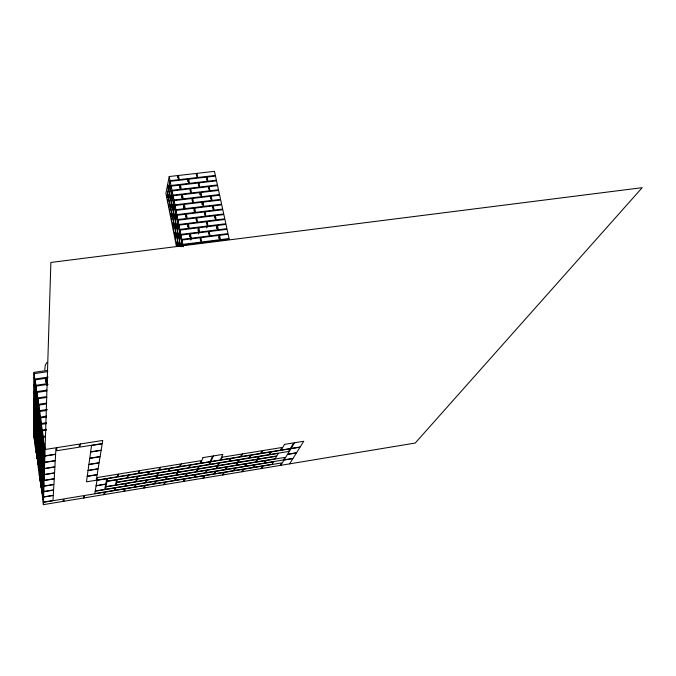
<?xml version="1.0" encoding="UTF-8"?>
<svg xmlns="http://www.w3.org/2000/svg" width="676" height="676" viewBox="0 0 676 676"><rect width="100%" height="100%" fill="white"/><g stroke="black" fill="none" stroke-linecap="round" stroke-linejoin="round"><path stroke-width="1.01" d="M47.641 370.406L34.079 372.358L33.8 436.105L34.628 442.036L33.986 431.263M33.952 437.211L34.256 373.6L47.819 371.648M34.662 436.147L34.011 425.153M34.704 430.088L34.037 419.112M34.78 417.464L34.104 405.752M34.822 410.881L34.138 398.916M34.865 404.096L34.915 397.387L34.172 391.869M34.915 397.116L34.958 390.204L34.206 384.889M35.008 382.515L34.079 372.358M34.746 440.084L35.405 447.63L34.789 434.127M34.873 421.706L35.532 432.758L34.915 415.233L35.583 426.514M34.958 408.566L35.634 420.092L35 401.705L35.743 406.944L35.693 413.484M35.051 394.64L35.008 401.434L35.743 406.673L35.101 387.356M35.862 392.443L35.921 385.295L46.602 383.731L45.807 378.306L35.144 379.853L35.803 399.668M35.431 444.732L34.831 428.009L35.482 438.825M35.558 442.78L36.191 453.241L35.608 436.814M35.718 424.351L36.369 435.471L35.769 417.852M35.828 411.169L36.436 429.209M35.887 404.282L36.504 422.762M36.014 389.866L35.946 396.905L36.715 402.262L36.039 386.131L48.165 384.357M36.25 447.478L35.659 430.671L36.31 441.555M36.572 416.129L35.946 397.184L36.707 402.541L36.639 409.301M36.783 395.012L36.039 386.131M36.327 451.348L36.977 458.869L36.386 445.526M36.512 433.384L37.155 444.335L36.58 427.046L37.307 432.192L37.231 438.225M36.648 420.523L36.58 426.801L37.307 431.947L36.715 413.813L37.467 419.095L37.383 425.483M36.791 406.901L36.715 413.551L37.467 418.833L36.867 399.778M46.669 390.998L36.943 392.435L37.552 411.98M37.011 456.038L36.445 439.535L37.079 450.267M37.636 404.916L37.721 397.919L36.943 392.435M37.146 454.154L37.763 464.522L37.222 448.315M37.374 436.138L38.017 447.157L37.459 429.792M37.535 423.252L38.101 441.039M37.619 416.517L38.194 434.744M37.797 402.423L37.712 409.301L38.481 414.709L37.839 398.764L46.965 397.412M37.848 458.894L37.298 442.315L37.932 453.106M38.287 428.263L37.704 409.571L38.473 414.98L38.38 421.587M38.583 407.62L37.839 398.764M37.907 462.697L38.557 470.192L37.991 457.01M38.16 445.146L38.794 455.996L38.253 438.952L38.988 444.14L38.887 450.039M38.346 432.581L38.262 438.707L38.988 443.904L38.447 426.024L39.2 431.339L39.09 437.592M38.54 419.264L38.447 425.762L39.2 431.085L38.642 412.301M46.568 403.952L38.752 405.118L39.309 424.393M38.6 467.429L38.076 451.162L38.693 461.792M39.428 417.489L39.538 410.653L38.752 405.118M38.752 465.612L39.352 475.879L38.845 459.908M39.047 448.019L38.946 453.824L39.664 458.936L39.149 441.817M39.259 435.428L39.783 452.962M39.369 428.846L39.892 446.819M39.597 415.081L39.487 421.799L40.264 427.249L39.656 411.498L46.788 410.433M39.453 470.386L38.946 454.052L39.664 459.165L39.563 464.742M40.011 440.49L39.478 422.069L40.256 427.511L40.137 433.967M40.391 420.328L39.656 411.498M39.504 474.13L40.146 481.591L39.614 468.578M39.833 456.993L39.723 462.646L40.442 467.75L39.943 450.951L40.678 456.182L40.56 461.936M40.061 444.732L39.952 450.715L40.687 455.945L40.188 438.327L40.94 443.693L40.813 449.785M40.306 431.727L40.188 438.073L40.949 443.439L40.442 424.925M46.458 417.016L40.577 417.912L41.084 436.907M40.205 478.904L39.715 462.866L40.433 467.969L40.323 473.403M41.228 430.164L41.371 423.489L40.577 417.912M40.366 477.155L40.949 487.328L40.484 471.594M40.729 459.993L40.611 465.654L41.337 470.809L40.864 453.942M40.991 447.706L41.473 464.987M41.126 441.284L41.608 458.987M41.413 427.84L41.278 434.406L42.056 439.899L41.489 424.351L46.602 423.573M41.075 481.971L40.602 465.874L41.329 471.028L41.202 476.47M41.751 452.81L41.27 434.668L42.047 440.152L41.904 446.456M42.216 433.139L41.489 424.351M41.109 485.647L41.751 493.083L41.244 480.23M41.506 468.941L41.38 474.451L42.098 479.588L41.65 463.043L42.394 468.316L42.25 473.927M41.794 456.984L41.65 462.815L42.394 468.088L41.937 450.731L42.706 456.139L42.554 462.08M42.089 444.293L41.946 450.486L42.715 455.894L42.25 437.659M46.348 430.206L42.411 430.815L42.875 449.523M41.819 490.455L41.371 474.662L42.098 479.808L41.954 485.098M43.044 442.949L43.213 436.442L42.411 430.815M41.988 488.782L42.554 498.863L42.132 483.365M42.427 472.059L42.284 477.577L43.011 482.765L42.58 466.161M42.74 460.077L43.171 477.095M42.909 453.816L43.34 471.257M43.247 440.71L43.078 447.115L43.872 452.65L43.34 437.304L45.393 436.992M45.698 382.439L45.807 378.306M42.706 493.649L42.275 477.788L43.011 482.985L42.858 488.283M43.509 465.24L43.078 447.368L43.864 452.903L43.687 459.038M44.058 446.067L43.34 437.304M42.732 497.249L43.365 504.659L415.241 443.042L642.2 187.666L50.877 262.457L43.365 504.659M42.884 491.976L43.441 502.302L63.291 499.023L63.088 501.389M43.196 480.974L43.044 486.34L43.771 491.528L53.59 489.923L53.894 484.599L43.94 486.221L43.205 480.763L43.365 475.236L44.117 480.552L54.215 478.912L53.903 484.388L43.948 486.01M43.534 469.33L43.374 475.008L44.117 480.323L54.224 478.692L54.545 473.056L44.295 474.704L43.543 469.093L43.712 463.237L44.481 468.688L54.883 467.023L54.562 472.828L44.303 474.476M43.889 456.968L43.72 463.001L44.489 468.451L54.9 466.786L55.238 460.812L44.675 462.485L43.898 456.722L44.075 450.495M47.438 385.337L46.695 378.171L47.117 385.269M44.785 369.806L45.309 365.091L47.033 362.37M63.882 501.262L64.085 498.888L83.799 495.626L83.478 498.009M84.255 497.882L84.584 495.5L104.172 492.263L103.724 494.655M104.493 494.528L104.957 492.136L124.409 488.917L123.835 491.325M169.22 176.529L167.572 184.894L168.392 189.001L170.048 180.678L169.22 176.529L177.754 175.557L178.599 179.689L170.048 180.678M170.175 181.32L169.38 185.334L170.208 189.474L171.011 185.477L170.175 181.32L187.962 179.267L188.824 183.407L171.011 185.477M171.138 186.12L169.465 194.392L170.293 198.524L171.983 190.294L171.138 186.12L179.706 185.123L180.551 189.288L171.983 190.294M172.11 190.936L171.29 194.908L172.126 199.082L172.955 195.127L172.11 190.936L189.948 188.849L190.818 193.023L172.955 195.127M173.081 195.77L171.374 203.958L172.211 208.124L173.926 199.978L173.081 195.77L181.667 194.756L182.528 198.955L173.926 199.978M177.365 177.408L177.754 175.557M178.041 177.492L178.464 175.473L196.167 173.445L197.037 177.568L179.309 179.613L178.464 175.473M174.053 200.62L173.225 204.558L174.07 208.757L174.898 204.845L174.053 200.62L191.95 198.499L192.821 202.699L174.898 204.845M175.033 205.496L173.301 213.582L174.138 217.782L175.878 209.721L175.033 205.496L183.652 204.465L184.506 208.69L175.878 209.721M179.774 188.038L180.416 185.038L198.178 182.976L199.048 187.125L181.269 189.204L180.416 185.038M176.013 210.38L175.168 214.267L176.013 218.492L176.867 214.622L176.013 210.38L193.961 208.216L194.84 212.45L176.867 214.622M176.994 215.281L175.236 223.283L176.081 227.499L177.856 219.539L176.994 215.281L185.638 214.233L186.508 218.483L177.856 219.539M181.726 197.637L182.385 194.671L200.197 192.576L201.076 196.75L183.238 198.871L182.385 194.671M177.982 220.199L177.129 224.043L177.982 228.294L178.844 224.474L177.982 220.199L195.989 218.002L196.877 222.26L178.844 224.474M187.514 181.269L187.962 179.267M188.215 181.193L188.672 179.182L206.349 177.137L207.228 181.269L189.534 183.323L188.672 179.182M178.979 225.133L177.188 233.043L178.033 237.293L179.841 229.426L178.979 225.133L187.649 224.069L188.519 228.353L179.841 229.426M183.475 208.284L184.362 204.372L202.234 202.234L203.121 206.45L185.224 208.597L184.362 204.372M176.335 245.92L177.171 242.27L178.016 246.512M179.968 230.085L179.098 233.888L179.96 238.172L180.838 234.395L179.968 230.085L198.034 227.846L198.921 232.138L198.431 234.031M190.201 190.75L190.657 188.765L208.394 186.686L209.281 190.843L191.528 192.939L190.657 188.765M178.405 246.039L179.072 243.183L179.757 246.605M180.23 246.182L181.836 239.38L190.547 238.282L189.669 233.972L180.965 235.054L179.148 242.87L179.833 246.292M185.68 217.038L186.356 214.14L204.279 211.968L205.174 216.21L187.227 218.399L186.356 214.14M196.395 175.38L196.877 173.36L214.469 171.341L215.357 175.447L197.738 177.484L196.877 173.36M180.56 246.022L181.007 244.104L181.531 246.698M182.393 246.25L182.841 244.382L200.983 242.093L200.088 237.766L181.971 240.048L181.084 243.799L181.599 246.385M192.195 200.375L192.66 198.414L210.447 196.302L211.343 200.485L193.539 202.614L192.66 198.414M187.674 226.84L188.367 223.976L206.349 221.77L207.245 226.037L206.729 227.939M198.398 184.886L198.879 182.892L216.531 180.838L217.427 184.97L199.758 187.041L198.879 182.892M124.604 491.198L125.187 488.79L144.512 485.596L143.811 488.013M193.97 211.047L194.68 208.132L212.517 205.977L213.422 210.194L195.558 212.357L194.68 208.132M199.707 194.553L200.197 192.576M189.686 236.71L190.387 233.879L208.428 231.631L209.332 235.932L191.274 238.197L190.801 240.073M200.417 194.468L200.907 192.491L218.61 190.404L219.514 194.561L201.786 196.665L200.907 192.491M196.226 219.835L196.708 217.909L214.605 215.728L215.517 219.97L197.595 222.167L196.708 217.909M206.586 178.903L207.05 177.061L215.5 176.081L216.396 180.205L207.938 181.185L207.05 177.061M201.735 204.194L202.234 202.234M202.445 204.11L202.944 202.149L220.706 200.028L221.618 204.22L203.831 206.357L202.944 202.149M208.631 188.435L209.095 186.601L217.571 185.613L218.475 189.762L209.991 190.759L209.095 186.601M198.017 230.609L198.752 227.761L216.709 225.539L217.621 229.815L199.648 232.054L198.752 227.761M204.49 213.819L204.997 211.884L222.81 209.721L223.731 213.946L205.893 216.117L204.997 211.884M210.616 198.254L211.157 196.217L219.658 195.203L220.562 199.386L212.053 200.4L211.157 196.217M200.316 239.558L200.814 237.682L218.821 235.417L219.742 239.718L201.71 242L200.814 237.682M206.552 223.587L207.067 221.677L224.931 219.48L225.852 223.731L207.963 225.945L207.067 221.677M212.686 207.904L213.227 205.893L221.753 204.87L222.666 209.07L214.131 210.109L213.227 205.893M208.622 233.431L209.146 231.547L227.068 229.308L227.998 233.592L210.05 235.84L209.146 231.547M214.765 217.63L215.323 215.636L223.866 214.596L224.787 218.83L216.227 219.877L215.323 215.636M216.582 228.404L217.418 225.446L225.995 224.39L226.925 228.649L218.34 229.722L217.418 225.446M144.579 487.886L145.289 485.461L164.488 482.292L163.66 484.726M218.686 238.248L219.539 235.332L228.142 234.251L229.071 238.543L220.46 239.634L219.539 235.332M164.42 484.599L165.248 482.165L184.328 479.014L183.382 481.456M184.142 481.329L185.089 478.887L204.034 475.752L202.977 478.211M203.721 478.084L204.794 475.625L223.621 472.516L222.438 474.983M223.181 474.865L224.364 472.389L243.073 469.296L241.78 471.78M242.515 471.662L243.816 469.178L262.398 466.102L260.987 468.603M261.722 468.476L263.141 465.984L281.596 462.933L280.075 465.434M280.81 465.316L284.005 460.06L292.885 458.598L289.582 463.863M43.61 496.885L53.286 495.297L53.581 490.125L43.763 491.731L43.036 486.551L42.892 491.773L43.602 497.088L53.277 495.5L52.998 500.527L43.441 502.107M44.878 455.844L55.609 454.154L55.973 447.791L45.081 449.498L44.27 443.828L44.084 450.241L44.87 456.097L55.601 454.399L55.246 460.567L44.684 462.249M43.213 436.442L45.191 436.13M41.371 423.489L46.281 422.737M42.292 429.953L46.382 429.319M40.45 417.058L46.568 416.129M38.625 404.273L46.754 403.057M39.538 410.653L47.371 409.47M36.817 391.59L46.94 390.103M37.721 397.919L46.5 396.618M35.025 379.016L48.131 377.115M191.697 243.943L182.976 245.05L183.323 246.791M192.423 243.859L210.515 241.569M211.242 241.476L229.215 239.203M207.245 226.037L189.246 228.26L188.367 223.976M180.838 234.395L198.921 232.138M190.387 233.879L191.274 238.197M180.965 235.054L181.836 239.38M181.971 240.048L182.841 244.382M35.144 379.853L35.921 385.295M34.239 377.132L35 382.802L34.958 389.925L34.206 384.61M34.07 412.402L34.746 423.869L34.045 418.866M56.877 447.647L56.699 450.723L79.1 447.199L79.438 444.107L56.877 447.647M80.343 443.971L79.996 447.064L102.228 443.566L102.735 440.456L80.343 443.971M87.246 476.394L86.486 481.827L96.237 480.239L97.133 474.789L87.246 476.394M88.049 470.572L87.272 476.174L97.167 474.569L98.079 468.958L88.049 470.572M88.886 464.581L88.083 470.344L98.121 468.73L99.059 462.95L88.886 464.581M89.747 458.412L88.919 464.353L99.102 462.722L100.073 456.765L89.747 458.412M90.626 452.05L89.781 458.176L100.116 456.528L101.113 450.393L90.626 452.05M91.539 445.492L90.66 451.805L101.155 450.148L102.186 443.819L91.539 445.492M95.223 491.19L94.817 493.615L114.354 490.387L114.878 487.945L95.223 491.19M96.102 485.833L95.257 490.987L104.712 489.424L105.684 484.261L96.102 485.833M97.014 480.323L96.144 485.622L105.726 484.05L106.732 478.735L97.014 480.323M97.479 477.51L97.048 480.112L117.269 476.808L117.827 474.197L97.479 477.51M105.963 486.838L105.498 489.297L125.094 486.069L125.685 483.593L105.963 486.838M107.011 481.388L106.005 486.627L115.495 485.064L116.618 479.816L107.011 481.388M107.543 478.608L107.045 481.177L127.054 477.907L127.671 475.321L107.543 478.608M167.504 185.224L165.899 193.37L166.71 197.443L168.324 189.331L167.504 185.224M167.606 194.198L166.837 198.068L167.648 202.158L168.425 198.305L167.606 194.198M169.313 185.663L167.673 193.877L168.485 197.983L170.141 189.804L169.313 185.663M169.406 194.713L167.766 202.783L168.586 206.881L170.225 198.854L169.406 194.713M169.49 203.687L168.713 207.515L169.524 211.622L170.318 207.819L169.49 203.687M171.222 195.237L169.558 203.366L170.386 207.498L172.059 199.412L171.222 195.237M171.307 204.279L169.651 212.256L170.47 216.379L172.143 208.445L171.307 204.279M171.391 213.236L170.597 217.021L171.417 221.162L172.219 217.393L171.391 213.236M173.157 204.879L171.459 212.915L172.287 217.072L173.994 209.078L173.157 204.879M173.233 213.903L171.543 221.796L172.363 225.953L174.07 218.095L173.233 213.903M116.576 482.478L116.035 484.979L135.699 481.743L136.366 479.225L116.576 482.478M117.168 479.723L116.618 482.267L136.425 479.014L137.093 476.462L117.168 479.723M115.655 487.818L115.131 490.252L134.532 487.05L135.183 484.599L115.655 487.818M118.638 474.07L118.072 476.681L138.149 473.403L138.842 470.783L118.638 474.07M173.309 222.843L172.49 226.587L173.318 230.753L174.138 227.035L173.309 222.843M175.101 214.588L173.377 222.531L174.205 226.722L175.946 218.813L175.101 214.588M175.168 223.595L173.445 231.395L174.281 235.578L176.005 227.82L175.168 223.595M175.236 232.527L174.408 236.22L175.236 240.419L176.073 236.735L175.236 232.527M177.053 224.356L175.304 232.214L176.14 236.431L177.906 228.615L177.053 224.356M177.112 233.355L175.363 241.062L176.199 245.278L177.965 237.606L177.112 233.355M179.022 234.2L177.239 241.957L178.084 246.208L179.884 238.484L179.022 234.2M126.48 483.458L125.88 485.934L145.348 482.732L146.067 480.239L126.48 483.458M128.474 475.194L127.849 477.771L147.723 474.518L148.475 471.924L128.474 475.194M137.152 479.098L136.484 481.616L156.021 478.405L156.815 475.87L137.152 479.098M137.887 476.335L137.211 478.887L156.883 475.659L157.685 473.099L137.887 476.335M135.96 484.472L135.31 486.923L154.584 483.737L155.353 481.27L135.96 484.472M139.653 470.648L138.952 473.276L158.885 470.023L159.713 467.386L139.653 470.648M146.844 480.112L146.117 482.596L165.459 479.411L166.304 476.91L146.844 480.112M149.269 471.797L148.517 474.391L168.248 471.164L169.127 468.561L149.269 471.797M157.601 475.743L156.798 478.278L176.208 475.084L177.12 472.541L157.601 475.743M158.471 472.963L157.669 475.532L177.205 472.33L178.134 469.752L158.471 472.963M156.131 481.143L155.353 483.61L174.493 480.442L175.388 477.966L156.131 481.143M160.516 467.251L159.68 469.888L179.486 466.66L180.441 464.006L160.516 467.251M167.082 476.783L166.228 479.284L185.444 476.115L186.407 473.606L167.082 476.783M169.921 468.426L169.034 471.037L188.638 467.826L189.643 465.206L169.921 468.426M177.906 472.414L176.977 474.958L196.26 471.789L197.299 469.228L177.906 472.414M178.92 469.626L177.982 472.203L197.384 469.017L198.44 466.432L178.92 469.626M176.157 477.839L175.261 480.315L194.282 477.172L195.296 474.687L176.157 477.839M181.244 463.88L180.272 466.533L199.944 463.322L201.034 460.66L181.244 463.88M187.184 473.479L186.204 475.988L205.293 472.845L206.383 470.319L187.184 473.479M190.438 465.08L189.415 467.699L208.884 464.513L210.025 461.885L190.438 465.08M198.068 469.102L197.02 471.662L216.176 468.51L217.334 465.941L198.068 469.102M199.226 466.305L198.161 468.89L217.435 465.73L218.618 463.128L199.226 466.305M196.057 474.56L195.043 477.045L213.937 473.927L215.069 471.425L196.057 474.56M203.02 457.61L200.73 463.195L210.118 461.666L212.543 456.063L203.02 457.61M207.152 470.192L206.053 472.718L225.007 469.592L226.223 467.057L207.152 470.192M210.802 461.759L209.661 464.387L229.003 461.226L230.262 458.582L210.802 461.759M213.329 455.937L210.904 461.539L220.266 460.01L222.818 454.399L213.329 455.937M218.103 465.823L216.937 468.383L235.958 465.257L237.242 462.68L218.103 465.823M219.387 463.001L218.204 465.603L237.352 462.46L238.653 459.849L219.387 463.001M215.83 471.299L214.689 473.8L233.465 470.699L234.716 468.189L215.83 471.299M222.26 457.204L221.044 459.883L240.445 456.714L241.788 454.027L222.26 457.204M226.984 466.93L225.767 469.474L244.602 466.364L245.929 463.812L226.984 466.93M231.04 458.455L229.772 461.1L248.979 457.956L250.365 455.303L231.04 458.455M238.011 462.553L236.718 465.13L255.612 462.029L257.015 459.435L238.011 462.553M239.422 459.722L238.113 462.342L257.134 459.215L258.562 456.596L239.422 459.722M235.468 468.062L234.209 470.572L252.866 467.488L254.235 464.97L235.468 468.062M242.566 453.9L241.214 456.587L260.488 453.444L261.958 450.748L242.566 453.9M246.689 463.694L245.354 466.237L264.062 463.153L265.507 460.593L246.689 463.694M251.134 455.176L249.748 457.829L268.828 454.711L270.332 452.041L251.134 455.176M257.776 459.308L256.365 461.902L275.14 458.818L276.661 456.215L257.776 459.308M259.322 456.469L257.894 459.097L276.788 455.996L278.335 453.359L259.322 456.469M254.979 464.843L253.61 467.37L272.141 464.302L273.619 461.776L254.979 464.843M262.727 450.622L261.257 453.326L280.405 450.199L281.993 447.487L262.727 450.622M266.26 460.474L264.806 463.035L283.396 459.967L284.959 457.398L266.26 460.474M271.101 451.923L269.589 454.585L288.542 451.492L290.173 448.805L271.101 451.923M284.503 444.385L281.165 450.072L290.308 448.585L293.764 442.881L284.503 444.385M287.427 454.449L284.14 459.849L293.021 458.379L296.409 452.971L287.427 454.449M290.933 448.687L287.553 454.23L296.553 452.751L300.034 447.199L290.933 448.687M294.533 442.755L291.069 448.458L300.178 446.971L303.761 441.259L294.533 442.755"/></g></svg>
